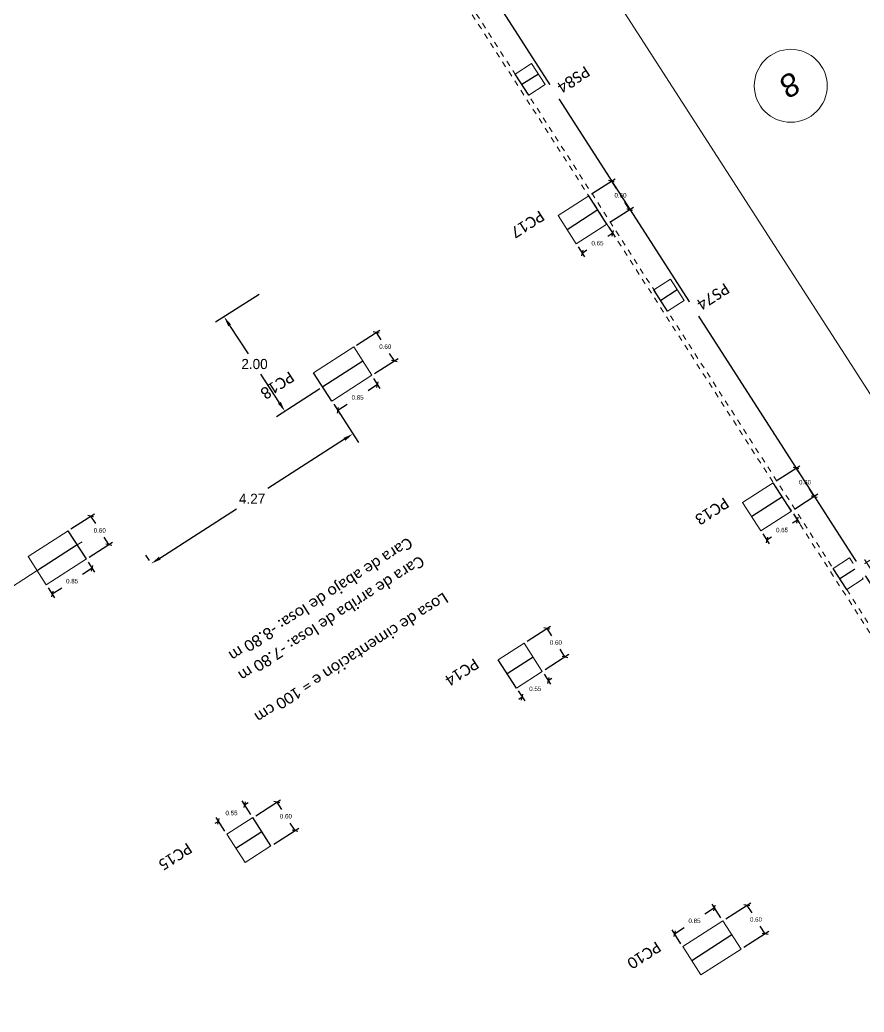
# Model space of a CAD drawing. Header units: metres. Extents: x 448 to 592, y 494 to 631.
# Drawn here: x 478.91 to 493.96, y 535.39 to 553.08 of the extents above; entities that cross this region are included whole.
import ezdxf

# ---------------------------------------------------------------- set-up
doc = ezdxf.new("R2010")
doc.units = ezdxf.units.M
doc.linetypes.add('Trazo general', pattern=[0.001875, 0.00125, -0.000625])
for name, color, linetype, lineweight, true_color in [('0-AR-TXT-1', 5, 'Continuous', 5, 0x0000ff), ('0-AR-TXT-2', 7, 'Continuous', 5, 0xae3800), ('0-AR-TXT-3', 1, 'Continuous', 5, 0xff0000), ('00-AUX-6', 5, 'Trazo general', 5, 0x0000ff), ('00-AUX-7', 7, 'Continuous', 25, 0xff8000)]:
    doc.layers.add(name, color=color, linetype=linetype, lineweight=lineweight, true_color=true_color)
for name, color, linetype, lineweight in [('0-AUX', 7, 'Continuous', 5), ('00-AUX-2', 7, 'Continuous', 5), ('1-AR-PILARES', 7, 'Continuous', 5), ('1-AR-VISTA', 7, 'Continuous', 5), ('SECC_COTAS', 255, 'Continuous', 9)]:
    doc.layers.add(name, color=color, linetype=linetype, lineweight=lineweight)
doc.styles.add('Arial_I', font='ariali.ttf', dxfattribs={"height": 0.4})
doc.styles.add('Calibri', font='calibri.ttf', dxfattribs={"height": 0.2})
doc.dimstyles.get("Standard").update_dxf_attribs({"dimtxt": 0.18, "dimasz": 0.18, "dimexe": 0.18, "dimexo": 0.0625, "dimgap": 0.09, "dimtad": 0, "dimtih": 1, "dimtoh": 1, "dimzin": 0, "dimdsep": 46, "dimtxsty": 'Standard', "dimcen": 0.09, "dimadec": 0, "dimazin": 0, "dimtfac": 1, "dimtdec": 4, "dimtofl": 0, "dimtmove": 0, "dimatfit": 3, "dimfxl": 1, "dimtolj": 1, "dimtzin": 0, "dimarcsym": 0})

# ---------------------------------------------------------------- blocks, each defined once
blk = doc.blocks.new('Rejilla - Extremo de rejilla-3554-Sótano 2 - STR')
at = {"layer": '0-AUX'}
blk.add_circle((0, 0), 0.0065, dxfattribs=at)
blk = doc.blocks.new('_Oblique')
at = {"color": 0, "linetype": 'ByBlock', "lineweight": -2}
blk.add_line((-0.5, -0.5), (0.5, 0.5), dxfattribs=at)
blk = doc.blocks.new('*D454')
at = {"layer": 'Defpoints', "color": 0, "transparency": 16777216}
for p in [(488.223, 541.465), (487.76, 541.168), (487.866, 541.004)]:
    blk.add_point(p, dxfattribs=at)
at = {"layer": 'SECC_COTAS', "color": 0, "lineweight": -2, "transparency": 16777216}
for p, q in [((488.257, 541.413), (488.371, 541.235)), ((488.328, 541.302), (488.391, 541.343)), ((487.794, 541.115), (487.909, 540.937)), ((487.866, 541.004), (487.803, 540.964))]:
    blk.add_line(p, q, dxfattribs=at)
at = {"layer": 'SECC_COTAS', "color": 0, "lineweight": -2, "transparency": 16777216, "xscale": 0.075, "yscale": 0.075, "zscale": 0.075}
for p, rotation in [((488.328, 541.302), 212.755326801402), ((487.866, 541.004), 32.75532680140196)]:
    blk.add_blockref('_Oblique', p, dxfattribs=dict(at, rotation=rotation))
at = {"layer": 'SECC_COTAS', "color": 0, "transparency": 16777216, "insert": (488.097, 541.153), "char_height": 0.08, "attachment_point": 5}
blk.add_mtext('\\A1;0.55', dxfattribs=at)
blk = doc.blocks.new('*D455')
at = {"layer": 'Defpoints', "color": 0, "transparency": 16777216}
for p in [(488.303, 542.23), (487.898, 541.97), (488.223, 541.465)]:
    blk.add_point(p, dxfattribs=at)
at = {"layer": 'SECC_COTAS', "color": 0, "lineweight": -2, "transparency": 16777216}
for p, q in [((487.951, 542.004), (488.37, 542.273)), ((488.303, 542.23), (488.388, 542.098)), ((488.627, 541.726), (488.542, 541.858)), ((488.276, 541.499), (488.695, 541.769))]:
    blk.add_line(p, q, dxfattribs=at)
at = {"layer": 'SECC_COTAS', "color": 0, "lineweight": -2, "transparency": 16777216, "xscale": 0.075, "yscale": 0.075, "zscale": 0.075}
for p, rotation in [((488.303, 542.23), 122.7553268014065), ((488.627, 541.726), 302.7553268014065)]:
    blk.add_blockref('_Oblique', p, dxfattribs=dict(at, rotation=rotation))
at = {"layer": 'SECC_COTAS', "color": 0, "transparency": 16777216, "insert": (488.465, 541.978), "char_height": 0.08, "attachment_point": 5}
blk.add_mtext('\\A1;0.60', dxfattribs=at)
blk = doc.blocks.new('*D456')
at = {"color": 0, "lineweight": -2, "transparency": 16777216}
for p, q in [((484.505, 546.228), (484.944, 545.546)), ((484.695, 545.6), (483.33, 544.721)), ((481.406, 543.483), (482.771, 544.361)), ((481.221, 543.438), (481.157, 543.537))]:
    blk.add_line(p, q, dxfattribs=at)
at = {"color": 0, "transparency": 16777216}
for points in [[(484.679, 545.625), (484.712, 545.574), (484.847, 545.697)], [(481.39, 543.508), (481.422, 543.458), (481.254, 543.386)]]:
    blk.add_solid(points, dxfattribs=at)
at = {"layer": 'Defpoints', "color": 0, "transparency": 16777216}
for p in [(484.471, 546.281), (481.254, 543.386), (481.254, 543.386)]:
    blk.add_point(p, dxfattribs=at)
at = {"color": 0, "transparency": 16777216, "insert": (483.051, 544.541), "char_height": 0.18, "attachment_point": 5}
blk.add_mtext('\\A1;4.27', dxfattribs=at)
blk = doc.blocks.new('*D457')
at = {"color": 0, "lineweight": -2, "transparency": 16777216}
for p, q in [((483.174, 548.182), (482.401, 547.685)), ((482.65, 547.631), (482.978, 547.121)), ((483.537, 546.251), (483.209, 546.761)), ((484.256, 546.5), (483.483, 546.002))]:
    blk.add_line(p, q, dxfattribs=at)
at = {"color": 0, "transparency": 16777216}
for points in [[(482.675, 547.647), (482.625, 547.614), (482.553, 547.782)], [(483.563, 546.267), (483.512, 546.235), (483.635, 546.1)]]:
    blk.add_solid(points, dxfattribs=at)
at = {"layer": 'Defpoints', "color": 0, "transparency": 16777216}
for p in [(483.226, 548.216), (482.553, 547.782), (484.309, 546.533)]:
    blk.add_point(p, dxfattribs=at)
at = {"color": 0, "transparency": 16777216, "insert": (483.094, 546.941), "char_height": 0.18, "attachment_point": 5}
blk.add_mtext('\\A1;2.00', dxfattribs=at)
blk = doc.blocks.new('*D460')
at = {"layer": 'Defpoints', "color": 0, "transparency": 16777216}
for p in [(491.292, 537.249), (491.44, 537.019), (490.725, 536.559)]:
    blk.add_point(p, dxfattribs=at)
at = {"layer": 'SECC_COTAS', "color": 0, "lineweight": -2, "transparency": 16777216}
for p, q in [((491.292, 537.249), (491.121, 537.139)), ((491.406, 537.072), (491.249, 537.316)), ((490.578, 536.789), (490.748, 536.899)), ((490.692, 536.612), (490.534, 536.856))]:
    blk.add_line(p, q, dxfattribs=at)
at = {"layer": 'SECC_COTAS', "color": 0, "lineweight": -2, "transparency": 16777216, "xscale": 0.075, "yscale": 0.075, "zscale": 0.075}
for p, rotation in [((491.292, 537.249), 32.75532680140052), ((490.578, 536.789), 212.7553268014005)]:
    blk.add_blockref('_Oblique', p, dxfattribs=dict(at, rotation=rotation))
at = {"layer": 'SECC_COTAS', "color": 0, "transparency": 16777216, "insert": (490.935, 537.019), "char_height": 0.08, "attachment_point": 5}
blk.add_mtext('\\A1;0.85', dxfattribs=at)
blk = doc.blocks.new('*D461')
at = {"layer": 'Defpoints', "color": 0, "transparency": 16777216}
for p in [(491.44, 537.019), (492.193, 536.79), (491.765, 536.515)]:
    blk.add_point(p, dxfattribs=at)
at = {"layer": 'SECC_COTAS', "color": 0, "lineweight": -2, "transparency": 16777216}
for p, q in [((491.493, 537.053), (491.936, 537.338)), ((491.868, 537.295), (491.954, 537.162)), ((492.193, 536.79), (492.108, 536.922)), ((491.817, 536.548), (492.26, 536.833))]:
    blk.add_line(p, q, dxfattribs=at)
at = {"layer": 'SECC_COTAS', "color": 0, "lineweight": -2, "transparency": 16777216, "xscale": 0.075, "yscale": 0.075, "zscale": 0.075}
for p, rotation in [((491.868, 537.295), 122.7553268014), ((492.193, 536.79), 302.7553268014)]:
    blk.add_blockref('_Oblique', p, dxfattribs=dict(at, rotation=rotation))
at = {"layer": 'SECC_COTAS', "color": 0, "transparency": 16777216, "insert": (492.031, 537.042), "char_height": 0.08, "attachment_point": 5}
blk.add_mtext('\\A1;0.60', dxfattribs=at)
blk = doc.blocks.new('*D464')
at = {"layer": 'Defpoints', "color": 0, "transparency": 16777216}
for p in [(482.915, 539.089), (483.063, 538.859), (482.6, 538.561)]:
    blk.add_point(p, dxfattribs=at)
at = {"layer": 'SECC_COTAS', "color": 0, "lineweight": -2, "transparency": 16777216}
for p, q in [((483.029, 538.912), (482.871, 539.156)), ((482.915, 539.089), (482.978, 539.129)), ((482.566, 538.614), (482.409, 538.859)), ((482.452, 538.791), (482.389, 538.751))]:
    blk.add_line(p, q, dxfattribs=at)
at = {"layer": 'SECC_COTAS', "color": 0, "lineweight": -2, "transparency": 16777216, "xscale": 0.075, "yscale": 0.075, "zscale": 0.075}
for p, rotation in [((482.915, 539.089), 212.7553275662686), ((482.452, 538.791), 32.7553275662687)]:
    blk.add_blockref('_Oblique', p, dxfattribs=dict(at, rotation=rotation))
at = {"layer": 'SECC_COTAS', "color": 0, "transparency": 16777216, "insert": (482.684, 538.94), "char_height": 0.08, "attachment_point": 5}
blk.add_mtext('\\A1;0.55', dxfattribs=at)
blk = doc.blocks.new('*D465')
at = {"layer": 'Defpoints', "color": 0, "transparency": 16777216}
for p in [(483.063, 538.859), (483.816, 538.63), (483.387, 538.354)]:
    blk.add_point(p, dxfattribs=at)
at = {"layer": 'SECC_COTAS', "color": 0, "lineweight": -2, "transparency": 16777216}
for p, q in [((483.115, 538.893), (483.558, 539.178)), ((483.491, 539.134), (483.576, 539.002)), ((483.44, 538.388), (483.883, 538.673)), ((483.816, 538.63), (483.73, 538.762))]:
    blk.add_line(p, q, dxfattribs=at)
at = {"layer": 'SECC_COTAS', "color": 0, "lineweight": -2, "transparency": 16777216, "xscale": 0.075, "yscale": 0.075, "zscale": 0.075}
for p, rotation in [((483.491, 539.134), 122.7553268014), ((483.816, 538.63), 302.7553268014)]:
    blk.add_blockref('_Oblique', p, dxfattribs=dict(at, rotation=rotation))
at = {"layer": 'SECC_COTAS', "color": 0, "transparency": 16777216, "insert": (483.653, 538.882), "char_height": 0.08, "attachment_point": 5}
blk.add_mtext('\\A1;0.60', dxfattribs=at)
blk = doc.blocks.new('*D466')
at = {"layer": 'Defpoints', "color": 0, "transparency": 16777216}
for p in [(492.663, 544.322), (492.117, 543.971), (492.222, 543.807)]:
    blk.add_point(p, dxfattribs=at)
at = {"layer": 'SECC_COTAS', "color": 0, "lineweight": -2, "transparency": 16777216}
for p, q in [((492.769, 544.159), (492.682, 544.103)), ((492.697, 544.27), (492.812, 544.091)), ((492.151, 543.918), (492.265, 543.74)), ((492.222, 543.807), (492.309, 543.863))]:
    blk.add_line(p, q, dxfattribs=at)
at = {"layer": 'SECC_COTAS', "color": 0, "lineweight": -2, "transparency": 16777216, "xscale": 0.075, "yscale": 0.075, "zscale": 0.075}
for p, rotation in [((492.769, 544.159), 32.75532680140198), ((492.222, 543.807), 212.755326801402)]:
    blk.add_blockref('_Oblique', p, dxfattribs=dict(at, rotation=rotation))
at = {"layer": 'SECC_COTAS', "color": 0, "transparency": 16777216, "insert": (492.495, 543.983), "char_height": 0.08, "attachment_point": 5}
blk.add_mtext('\\A1;0.65', dxfattribs=at)
blk = doc.blocks.new('*D467')
at = {"layer": 'Defpoints', "color": 0, "transparency": 16777216}
for p in [(492.743, 545.087), (492.339, 544.827), (492.663, 544.322)]:
    blk.add_point(p, dxfattribs=at)
at = {"layer": 'SECC_COTAS', "color": 0, "lineweight": -2, "transparency": 16777216}
for p, q in [((492.391, 544.861), (492.81, 545.13)), ((492.743, 545.087), (492.828, 544.955)), ((493.068, 544.582), (492.983, 544.715)), ((492.716, 544.356), (493.135, 544.626))]:
    blk.add_line(p, q, dxfattribs=at)
at = {"layer": 'SECC_COTAS', "color": 0, "lineweight": -2, "transparency": 16777216, "xscale": 0.075, "yscale": 0.075, "zscale": 0.075}
for p, rotation in [((492.743, 545.087), 122.7553268014065), ((493.068, 544.582), 302.7553268014065)]:
    blk.add_blockref('_Oblique', p, dxfattribs=dict(at, rotation=rotation))
at = {"layer": 'SECC_COTAS', "color": 0, "transparency": 16777216, "insert": (492.905, 544.835), "char_height": 0.08, "attachment_point": 5}
blk.add_mtext('\\A1;0.60', dxfattribs=at)
blk = doc.blocks.new('*D468')
at = {"layer": 'Defpoints', "color": 0, "transparency": 16777216}
for p in [(489.454, 550.2), (489.049, 549.94), (489.374, 549.435)]:
    blk.add_point(p, dxfattribs=at)
at = {"layer": 'SECC_COTAS', "color": 0, "lineweight": -2, "transparency": 16777216}
for p, q in [((489.102, 549.974), (489.521, 550.243)), ((489.454, 550.2), (489.539, 550.068)), ((489.778, 549.695), (489.693, 549.828)), ((489.426, 549.469), (489.845, 549.739))]:
    blk.add_line(p, q, dxfattribs=at)
at = {"layer": 'SECC_COTAS', "color": 0, "lineweight": -2, "transparency": 16777216, "xscale": 0.075, "yscale": 0.075, "zscale": 0.075}
for p, rotation in [((489.454, 550.2), 122.7553268014065), ((489.778, 549.695), 302.7553268014065)]:
    blk.add_blockref('_Oblique', p, dxfattribs=dict(at, rotation=rotation))
at = {"layer": 'SECC_COTAS', "color": 0, "transparency": 16777216, "insert": (489.616, 549.948), "char_height": 0.08, "attachment_point": 5}
blk.add_mtext('\\A1;0.60', dxfattribs=at)
blk = doc.blocks.new('*D469')
at = {"layer": 'Defpoints', "color": 0, "transparency": 16777216}
for p in [(489.374, 549.435), (488.827, 549.084), (488.932, 548.92)]:
    blk.add_point(p, dxfattribs=at)
at = {"layer": 'SECC_COTAS', "color": 0, "lineweight": -2, "transparency": 16777216}
for p, q in [((489.479, 549.272), (489.392, 549.216)), ((489.408, 549.383), (489.522, 549.205)), ((488.861, 549.031), (488.976, 548.853)), ((488.932, 548.92), (489.019, 548.976))]:
    blk.add_line(p, q, dxfattribs=at)
at = {"layer": 'SECC_COTAS', "color": 0, "lineweight": -2, "transparency": 16777216, "xscale": 0.075, "yscale": 0.075, "zscale": 0.075}
for p, rotation in [((489.479, 549.272), 32.75532680140198), ((488.932, 548.92), 212.755326801402)]:
    blk.add_blockref('_Oblique', p, dxfattribs=dict(at, rotation=rotation))
at = {"layer": 'SECC_COTAS', "color": 0, "transparency": 16777216, "insert": (489.206, 549.096), "char_height": 0.08, "attachment_point": 5}
blk.add_mtext('\\A1;0.65', dxfattribs=at)
blk = doc.blocks.new('*D470')
at = {"layer": 'Defpoints', "color": 0, "transparency": 16777216}
for p in [(485.261, 547.503), (484.857, 547.243), (485.182, 546.738)]:
    blk.add_point(p, dxfattribs=at)
at = {"layer": 'SECC_COTAS', "color": 0, "lineweight": -2, "transparency": 16777216}
for p, q in [((484.91, 547.277), (485.329, 547.546)), ((485.261, 547.503), (485.346, 547.371)), ((485.234, 546.772), (485.653, 547.042)), ((485.586, 546.998), (485.501, 547.131))]:
    blk.add_line(p, q, dxfattribs=at)
at = {"layer": 'SECC_COTAS', "color": 0, "lineweight": -2, "transparency": 16777216, "xscale": 0.075, "yscale": 0.075, "zscale": 0.075}
for p, rotation in [((485.261, 547.503), 122.7553268014065), ((485.586, 546.998), 302.7553268014065)]:
    blk.add_blockref('_Oblique', p, dxfattribs=dict(at, rotation=rotation))
at = {"layer": 'SECC_COTAS', "color": 0, "transparency": 16777216, "insert": (485.424, 547.251), "char_height": 0.08, "attachment_point": 5}
blk.add_mtext('\\A1;0.60', dxfattribs=at)
blk = doc.blocks.new('*D471')
at = {"layer": 'Defpoints', "color": 0, "transparency": 16777216}
for p in [(485.182, 546.738), (484.471, 546.281), (484.576, 546.118)]:
    blk.add_point(p, dxfattribs=at)
at = {"layer": 'SECC_COTAS', "color": 0, "lineweight": -2, "transparency": 16777216}
for p, q in [((485.215, 546.686), (485.33, 546.508)), ((485.287, 546.575), (485.118, 546.466)), ((484.505, 546.228), (484.619, 546.05)), ((484.576, 546.118), (484.745, 546.226))]:
    blk.add_line(p, q, dxfattribs=at)
at = {"layer": 'SECC_COTAS', "color": 0, "lineweight": -2, "transparency": 16777216, "xscale": 0.075, "yscale": 0.075, "zscale": 0.075}
for p, rotation in [((485.287, 546.575), 32.75532680140198), ((484.576, 546.118), 212.755326801402)]:
    blk.add_blockref('_Oblique', p, dxfattribs=dict(at, rotation=rotation))
at = {"layer": 'SECC_COTAS', "color": 0, "transparency": 16777216, "insert": (484.931, 546.346), "char_height": 0.08, "attachment_point": 5}
blk.add_mtext('\\A1;0.85', dxfattribs=at)
blk = doc.blocks.new('*D472')
at = {"layer": 'Defpoints', "color": 0, "transparency": 16777216}
for p in [(480.173, 544.23), (479.769, 543.97), (480.094, 543.465)]:
    blk.add_point(p, dxfattribs=at)
at = {"layer": 'SECC_COTAS', "color": 0, "lineweight": -2, "transparency": 16777216}
for p, q in [((479.822, 544.003), (480.241, 544.273)), ((480.173, 544.23), (480.258, 544.097)), ((480.498, 543.725), (480.413, 543.857)), ((480.146, 543.499), (480.565, 543.768))]:
    blk.add_line(p, q, dxfattribs=at)
at = {"layer": 'SECC_COTAS', "color": 0, "lineweight": -2, "transparency": 16777216, "xscale": 0.075, "yscale": 0.075, "zscale": 0.075}
for p, rotation in [((480.173, 544.23), 122.7553268014065), ((480.498, 543.725), 302.7553268014065)]:
    blk.add_blockref('_Oblique', p, dxfattribs=dict(at, rotation=rotation))
at = {"layer": 'SECC_COTAS', "color": 0, "transparency": 16777216, "insert": (480.336, 543.977), "char_height": 0.08, "attachment_point": 5}
blk.add_mtext('\\A1;0.60', dxfattribs=at)
blk = doc.blocks.new('*D473')
at = {"layer": 'Defpoints', "color": 0, "transparency": 16777216}
for p in [(480.094, 543.465), (479.383, 543.008), (479.488, 542.844)]:
    blk.add_point(p, dxfattribs=at)
at = {"layer": 'SECC_COTAS', "color": 0, "lineweight": -2, "transparency": 16777216}
for p, q in [((480.199, 543.302), (480.03, 543.193)), ((480.127, 543.412), (480.242, 543.234)), ((479.417, 542.955), (479.531, 542.777)), ((479.488, 542.844), (479.657, 542.953))]:
    blk.add_line(p, q, dxfattribs=at)
at = {"layer": 'SECC_COTAS', "color": 0, "lineweight": -2, "transparency": 16777216, "xscale": 0.075, "yscale": 0.075, "zscale": 0.075}
for p, rotation in [((480.199, 543.302), 32.75532680140198), ((479.488, 542.844), 212.755326801402)]:
    blk.add_blockref('_Oblique', p, dxfattribs=dict(at, rotation=rotation))
at = {"layer": 'SECC_COTAS', "color": 0, "transparency": 16777216, "insert": (479.843, 543.073), "char_height": 0.08, "attachment_point": 5}
blk.add_mtext('\\A1;0.85', dxfattribs=at)

msp = doc.modelspace()

# ---------------------------------------------------------------- linework, layer by layer
at = {"color": 6}
msp.add_lwpolyline([(465.949, 555.386), (480.253, 564.537), (499.418, 534.7), (512.854, 543.061), (512.692, 544.371)], dxfattribs=at)
at = {"layer": '00-AUX-2'}
for p, q in [((479.935, 543.72), (480.02, 543.774)), ((475.478, 540.852), (479.221, 543.26))]:
    msp.add_line(p, q, dxfattribs=at)
at = {"layer": '00-AUX-6'}
for p, q in [((480.157, 563.762), (505.075, 525.03)), ((480.229, 563.778), (505.134, 525.068))]:
    msp.add_line(p, q, dxfattribs=at)
at = {"layer": '00-AUX-7'}
for p, q in [((487.98, 551.731), (487.737, 552.11)), ((488.153, 552.11), (487.858, 551.921)), ((490.455, 547.884), (490.212, 548.262)), ((490.628, 548.262), (490.334, 548.073)), ((493.648, 542.922), (493.404, 543.3)), ((493.82, 543.301), (493.526, 543.111))]:
    msp.add_line(p, q, dxfattribs=at)
at = {"layer": '00-AUX-7', "color": 1}
for p, q in [((489.374, 549.435), (489.049, 549.94)), ((489.212, 549.688), (488.665, 549.336)), ((485.023, 546.993), (484.309, 546.533)), ((484.471, 546.281), (484.146, 546.786)), ((492.663, 544.322), (492.339, 544.827)), ((492.501, 544.574), (491.954, 544.223)), ((480.098, 543.468), (479.773, 543.972)), ((479.935, 543.72), (479.229, 543.265)), ((487.76, 541.168), (487.436, 541.672)), ((488.061, 541.718), (487.598, 541.42)), ((483.387, 538.354), (483.063, 538.859)), ((483.225, 538.607), (482.762, 538.309)), ((491.603, 536.767), (490.888, 536.307))]:
    msp.add_line(p, q, dxfattribs=at)
at = {"layer": '1-AR-PILARES'}
for p, q in [((488.031, 552.299), (487.737, 552.11)), ((488.274, 551.921), (488.031, 552.299)), ((487.737, 552.11), (487.98, 551.731)), ((487.98, 551.731), (488.274, 551.921)), ((489.049, 549.94), (488.503, 549.588)), ((488.503, 549.588), (488.827, 549.084)), ((488.827, 549.084), (489.374, 549.435)), ((490.506, 548.452), (490.212, 548.262)), ((490.75, 548.073), (490.506, 548.452)), ((490.212, 548.262), (490.455, 547.884)), ((490.455, 547.884), (490.75, 548.073)), ((484.861, 547.246), (484.146, 546.786)), ((484.861, 547.246), (484.146, 546.786)), ((485.186, 546.741), (484.861, 547.246)), ((485.186, 546.741), (484.861, 547.246)), ((484.471, 546.281), (485.186, 546.741)), ((484.471, 546.281), (485.186, 546.741)), ((492.339, 544.827), (491.792, 544.475)), ((491.792, 544.475), (492.117, 543.971)), ((492.117, 543.971), (492.663, 544.322)), ((479.773, 543.972), (479.058, 543.512)), ((479.773, 543.972), (479.058, 543.512)), ((479.058, 543.512), (479.383, 543.008)), ((479.058, 543.512), (479.383, 543.008)), ((479.383, 543.008), (480.098, 543.468)), ((479.383, 543.008), (480.098, 543.468)), ((493.698, 543.49), (493.404, 543.3)), ((493.942, 543.111), (493.698, 543.49)), ((493.404, 543.3), (493.648, 542.922)), ((493.648, 542.922), (493.942, 543.111)), ((487.898, 541.97), (487.436, 541.672)), ((488.223, 541.465), (487.898, 541.97)), ((487.76, 541.168), (488.223, 541.465)), ((483.063, 538.859), (482.6, 538.561)), ((482.6, 538.561), (482.925, 538.057)), ((482.925, 538.057), (483.387, 538.354)), ((491.44, 537.019), (490.725, 536.559)), ((491.765, 536.515), (491.44, 537.019)), ((491.05, 536.055), (491.765, 536.515))]:
    msp.add_line(p, q, dxfattribs=at)
at = {"layer": '1-AR-PILARES', "color": 1}
msp.add_line((490.725, 536.559), (491.05, 536.055), dxfattribs=at)
at = {"layer": '1-AR-VISTA'}
msp.add_line((506.34, 527.326), (468.399, 586.299), dxfattribs=at)

# ---------------------------------------------------------------- block references
at = {"layer": '0-AUX', "xscale": 99.99999999999993, "yscale": 99.99999999999993, "zscale": 99.99999999999993, "rotation": 302.7553275663499}
msp.add_blockref('Rejilla - Extremo de rejilla-3554-Sótano 2 - STR', (492.65, 551.9), dxfattribs=at)

# ---------------------------------------------------------------- dimensions: what is measured, and where the dimension line sits
at = {"layer": 'SECC_COTAS'}
for base, p1, p2, angle, picture, middle in [((489.454, 550.2), (489.374, 549.435), (489.049, 549.94), 302.7553, '*D468', (489.616, 549.948)), ((488.932, 548.92), (489.374, 549.435), (488.827, 549.084), 212.7553, '*D469', (489.206, 549.096)), ((485.261, 547.503), (485.182, 546.738), (484.857, 547.243), 302.7553, '*D470', (485.424, 547.251)), ((484.576, 546.118), (485.182, 546.738), (484.471, 546.281), 212.7553, '*D471', (484.931, 546.346)), ((492.743, 545.087), (492.663, 544.322), (492.339, 544.827), 302.7553, '*D467', (492.905, 544.835)), ((492.222, 543.807), (492.663, 544.322), (492.117, 543.971), 212.7553, '*D466', (492.495, 543.983)), ((480.173, 544.23), (480.094, 543.465), (479.769, 543.97), 302.7553, '*D472', (480.336, 543.977)), ((479.488, 542.844), (480.094, 543.465), (479.383, 543.008), 212.7553, '*D473', (479.843, 543.073)), ((488.303, 542.23), (488.223, 541.465), (487.898, 541.97), 302.7553, '*D455', (488.465, 541.978)), ((487.866, 541.004), (488.223, 541.465), (487.76, 541.168), 212.7553, '*D454', (488.097, 541.153))]:
    dim = msp.add_linear_dim(base=base, p1=p1, p2=p2, angle=angle, dimstyle='Standard', override={"dimtxt": 0.08, "dimasz": 0.075, "dimexe": 0.08, "dimgap": 0.08, "dimdec": 2, "dimblk1": 'Oblique', "dimblk2": 'Oblique', "dimsah": 1}, dxfattribs=at)
    dim.commit()
    dim.dimension.update_dxf_attribs({"geometry": picture, "text_midpoint": middle})
for p1, p2, distance, picture, middle in [((482.6, 538.561), (483.063, 538.859), 0.273, '*D464', (482.684, 538.94)), ((483.063, 538.859), (483.387, 538.354), 0.509, '*D465', (483.653, 538.882)), ((490.725, 536.559), (491.44, 537.019), 0.273, '*D460', (490.935, 537.019)), ((491.44, 537.019), (491.765, 536.515), 0.509, '*D461', (492.031, 537.042))]:
    dim = msp.add_aligned_dim(p1=p1, p2=p2, distance=distance, dimstyle='Standard', override={"dimtxt": 0.08, "dimasz": 0.075, "dimexe": 0.08, "dimgap": 0.08, "dimdec": 2, "dimblk1": 'Oblique', "dimblk2": 'Oblique', "dimsah": 1}, dxfattribs=at)
    dim.commit()
    dim.dimension.update_dxf_attribs({"geometry": picture, "text_midpoint": middle})

# ---------------------------------------------------------------- next in the draw order: texts
at = {"layer": '0-AR-TXT-1', "color": 3, "char_height": 0.2, "width": 0.79367, "attachment_point": 1, "rotation": 212.7553, "style": 'Calibri', "bg_fill": 3, "box_fill_scale": 1.25, "bg_fill_color": 256, "bg_fill_true_color": 13158600, "bg_fill_transparency": 0}
for s, insert in [('PC17', (488.284, 549.521)), ('PC18', (483.826, 546.653)), ('PC15', (482.005, 538.252)), ('PC10', (490.362, 536.494))]:
    msp.add_mtext(s, dxfattribs=dict(at, insert=insert))
at = {"layer": '0-AR-TXT-1', "char_height": 0.2, "width": 0.79367, "attachment_point": 1, "rotation": 212.7553, "style": 'Calibri', "bg_fill": 3, "box_fill_scale": 1.25, "bg_fill_color": 256, "bg_fill_true_color": 13158600, "bg_fill_transparency": 0}
for s, insert in [('PC13', (491.573, 544.407)), ('PC14', (487.116, 541.54))]:
    msp.add_mtext(s, dxfattribs=dict(at, insert=insert))
at = {"layer": '0-AR-TXT-2', "char_height": 0.2, "width": 0.7616, "attachment_point": 1, "rotation": 212.7553, "style": 'Calibri', "bg_fill": 3, "box_fill_scale": 1.25, "bg_fill_color": 256, "bg_fill_true_color": 13158600, "bg_fill_transparency": 0}
for s, insert in [('PS84', (489.094, 552.095)), ('PS74', (491.583, 548.227)), ('PS64', (494.558, 543.601))]:
    msp.add_mtext(s, dxfattribs=dict(at, insert=insert))
at = {"layer": '0-AUX', "insert": (492.881, 551.833), "char_height": 0.4, "width": 0.37679, "attachment_point": 1, "rotation": 212.7553, "style": 'Arial_I', "bg_fill": 3, "box_fill_scale": 1.25, "bg_fill_color": 256, "bg_fill_true_color": 13158600, "bg_fill_transparency": 0}
msp.add_mtext('\\fArial|b0|i1|c0|p34|;8', dxfattribs=at)

# ---------------------------------------------------------------- next in the draw order: texts
at = {"layer": '0-AR-TXT-1', "color": 3, "insert": (491.573, 544.407), "char_height": 0.2, "width": 0.79367, "attachment_point": 1, "rotation": 212.7553, "style": 'Calibri', "bg_fill": 3, "box_fill_scale": 1.25, "bg_fill_color": 256, "bg_fill_true_color": 13158600, "bg_fill_transparency": 0}
msp.add_mtext('PC13', dxfattribs=at)
at = {"layer": '0-AR-TXT-3', "insert": (486.569, 542.711), "char_height": 0.2, "width": 4.95443, "attachment_point": 1, "rotation": 212.7553, "style": 'Calibri', "bg_fill": 3, "box_fill_scale": 1.25, "bg_fill_color": 256, "bg_fill_true_color": 13158600, "bg_fill_transparency": 0}
msp.add_mtext('Losa de cimentación e = 100 cm', dxfattribs=at)

# ---------------------------------------------------------------- next in the draw order: dimensions: what is measured, and where the dimension line sits
dim = msp.add_linear_dim(base=(482.553, 547.782), p1=(484.309, 546.533), p2=(483.226, 548.216), angle=302.7553, dimstyle='Standard')
dim.commit()
dim.dimension.update_dxf_attribs({"geometry": '*D457', "text_midpoint": (483.094, 546.941)})

# ---------------------------------------------------------------- next in the draw order: texts
at = {"layer": '0-AR-TXT-3', "insert": (486.147, 543.368), "char_height": 0.2, "width": 4.87426, "attachment_point": 1, "rotation": 212.7553, "style": 'Calibri', "bg_fill": 3, "box_fill_scale": 1.25, "bg_fill_color": 256, "bg_fill_true_color": 13158600, "bg_fill_transparency": 0}
msp.add_mtext('Cara de arriba de losa: -7.80 m ', dxfattribs=at)

# ---------------------------------------------------------------- next in the draw order: texts
at = {"layer": '0-AR-TXT-1', "color": 3, "insert": (487.116, 541.54), "char_height": 0.2, "width": 0.79367, "attachment_point": 1, "rotation": 212.7553, "style": 'Calibri', "bg_fill": 3, "box_fill_scale": 1.25, "bg_fill_color": 256, "bg_fill_true_color": 13158600, "bg_fill_transparency": 0}
msp.add_mtext('PC14', dxfattribs=at)
at = {"layer": '0-AR-TXT-3', "insert": (485.936, 543.696), "char_height": 0.2, "width": 4.71392, "attachment_point": 1, "rotation": 212.7553, "style": 'Calibri', "bg_fill": 3, "box_fill_scale": 1.25, "bg_fill_color": 256, "bg_fill_true_color": 13158600, "bg_fill_transparency": 0}
msp.add_mtext('Cara de abajo de losa: -8.80 m', dxfattribs=at)

# ---------------------------------------------------------------- next in the draw order: dimensions: what is measured, and where the dimension line sits
dim = msp.add_linear_dim(base=(481.254, 543.386), p1=(484.471, 546.281), p2=(481.254, 543.386), angle=212.7553, dimstyle='Standard')
dim.commit()
dim.dimension.update_dxf_attribs({"geometry": '*D456', "text_midpoint": (483.051, 544.541)})

doc.saveas('drawing.dxf')
